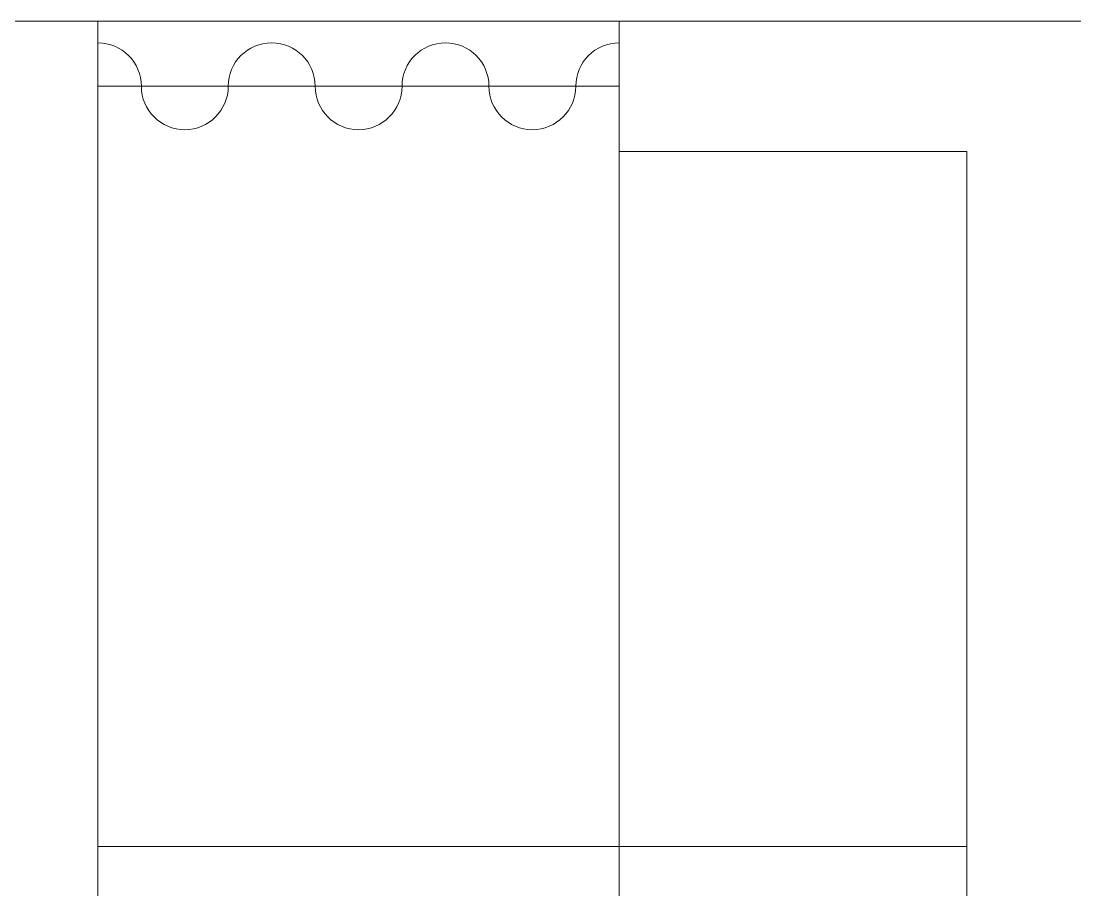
# Model space of a CAD drawing. Header units: millimetres. Extents: x -32 to 1412, y -324 to 2887.
# Drawn here: x 1042.553 to 1043.766, y 2054.059 to 2055.059 of the extents above; entities that cross this region are included whole.
import ezdxf

# ---------------------------------------------------------------- set-up
doc = ezdxf.new("R2010")
doc.units = ezdxf.units.MM
doc.header["$LTSCALE"] = 0.5
doc.layers.add('arquitetura', color=252, linetype='CONTINUOUS', lineweight=5)

msp = doc.modelspace()

# ---------------------------------------------------------------- linework, layer by layer
at = {"layer": 'arquitetura', "color": 252}
for p, q in [((1042.6412, 2055.0591), (1042.4912, 2055.0591)), ((1042.4912, 2055.0591), (1042.6412, 2055.0591)), ((1042.6412, 2053.2091), (1042.6412, 2055.0591)), ((1042.6412, 2055.0591), (1043.2412, 2055.0591)), ((1043.2412, 2054.9091), (1043.2412, 2055.0591)), ((1043.2412, 2055.0591), (1044.1912, 2055.0591)), ((1043.2412, 2054.9841), (1042.6412, 2054.9841)), ((1043.6412, 2054.9091), (1043.2412, 2054.9091)), ((1043.2412, 2054.9091), (1043.2412, 2054.1091)), ((1043.6412, 2053.2091), (1043.6412, 2054.9091)), ((1043.2412, 2054.1091), (1042.6412, 2054.1091)), ((1043.6412, 2054.1091), (1043.2412, 2054.1091)), ((1043.2412, 2054.1091), (1043.2412, 2053.9591))]:
    msp.add_line(p, q, dxfattribs=at)
for centre, start, end in [((1042.6412, 2054.9841), 0, 90), ((1042.8412, 2054.9841), 0, 180), ((1043.0412, 2054.9841), 0, 180), ((1043.2412, 2054.9841), 90, 180), ((1042.7412, 2054.9841), 180, 0), ((1042.9412, 2054.9841), 180, 0), ((1043.1412, 2054.9841), 180, 0)]:
    msp.add_arc(centre, 0.05, start, end, dxfattribs=at)

doc.saveas('drawing.dxf')
